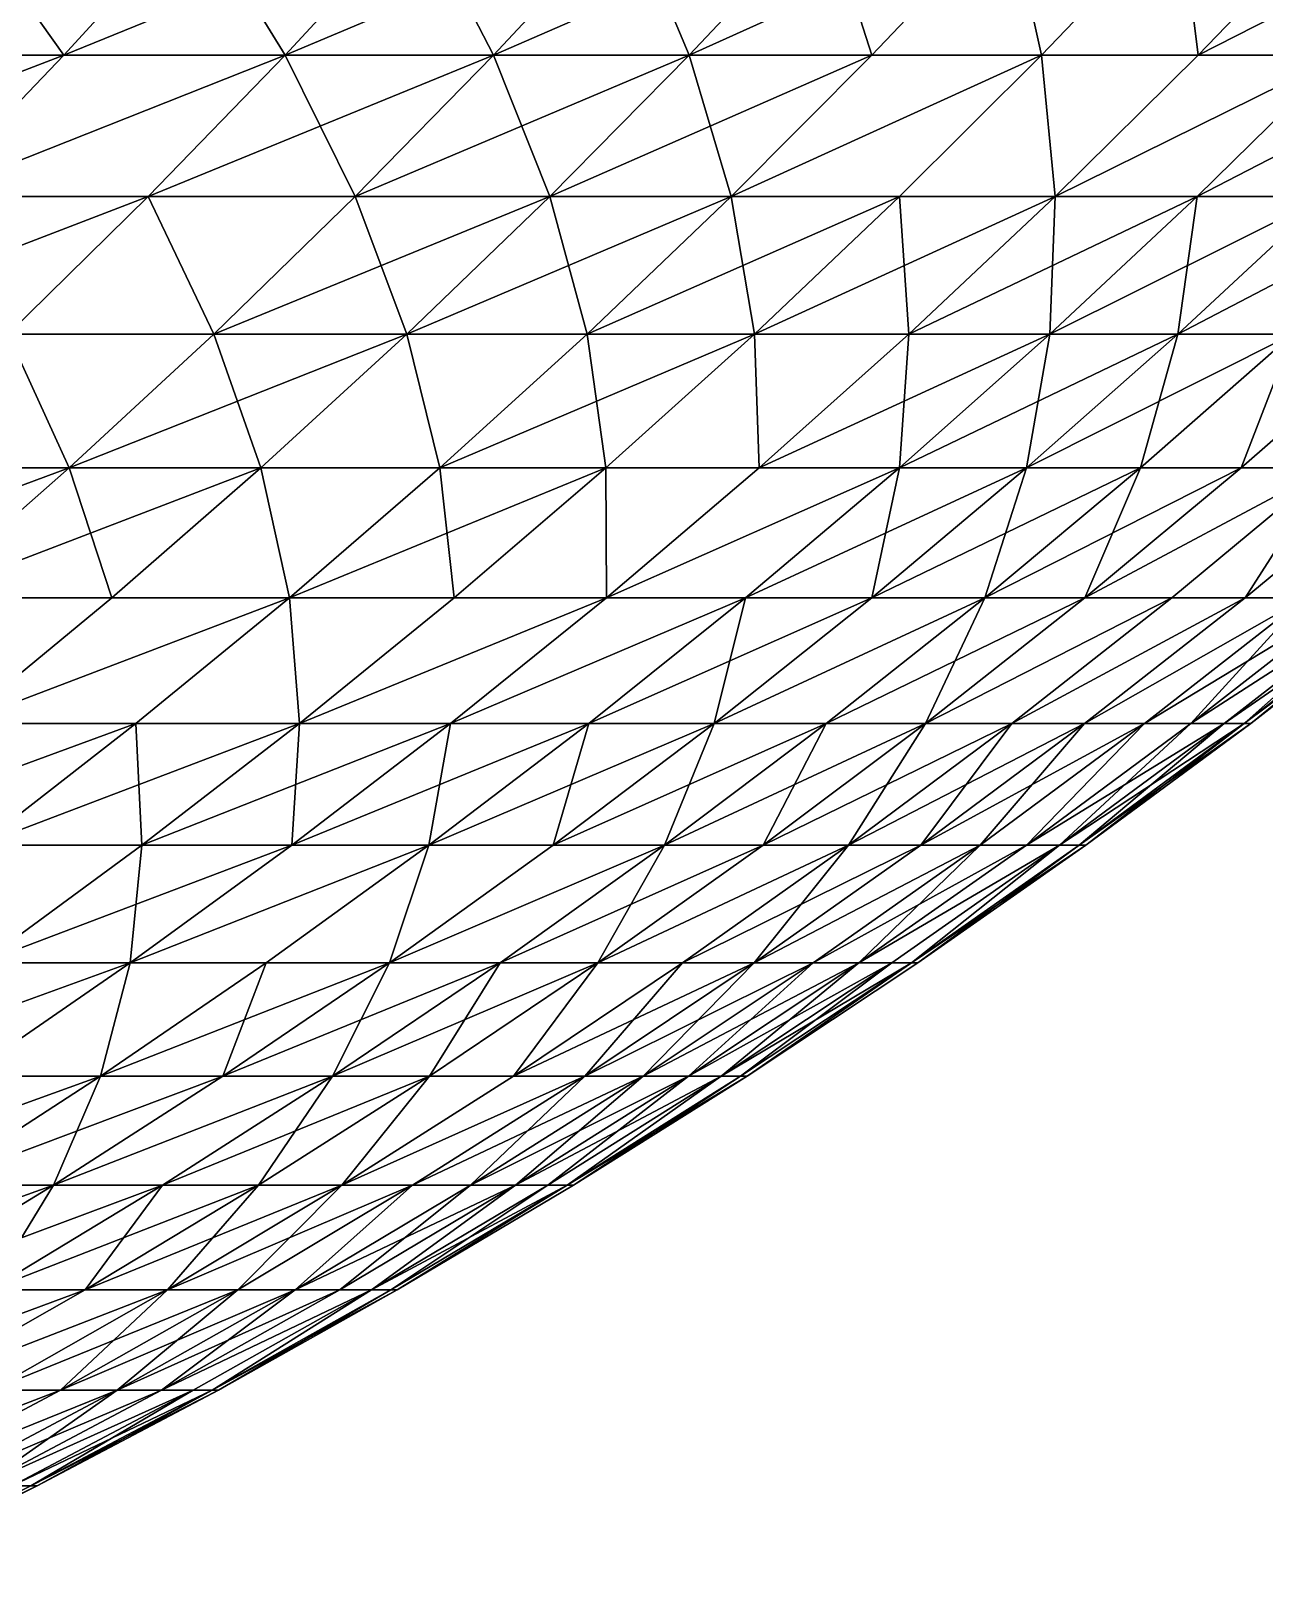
# Model space of a CAD drawing. Header units: millimetres. Extents: x -3250 to 6200, y -3250 to 3250.
# Drawn here: x 5764.4 to 5884.3, y -720.8 to -570.3 of the extents above; entities that cross this region are included whole.
import ezdxf

# ---------------------------------------------------------------- set-up
doc = ezdxf.new("R2010")
doc.units = ezdxf.units.MM
doc.header["$MEASUREMENT"] = 0
doc.layers.add('MESH_3D', color=2, linetype='CONTINUOUS')

msp = doc.modelspace()

# ---------------------------------------------------------------- linework, layer by layer
at = {"layer": 'MESH_3D'}
for points in [[(5757.53, -558.59, 1857.3), (5767.57, -572.69, 1912.2), (5744.82, -572.69, 1863.42)], [(5780.42, -558.59, 24793.6), (5757.53, -558.59, 24842.7), (5744.82, -572.69, 24836.58)], [(5780.42, -558.59, 24793.6), (5744.82, -572.69, 24836.58), (5767.57, -572.69, 24787.8)], [(5757.53, -558.59, 1857.3), (5780.42, -558.59, 1906.4), (5767.57, -572.69, 1912.2)], [(5780.42, -558.59, 1906.4), (5789.09, -572.69, 1961.53), (5767.57, -572.69, 1912.2)], [(5802.09, -558.59, 24743.95), (5780.42, -558.59, 24793.6), (5767.57, -572.69, 24787.8)], [(5802.09, -558.59, 24743.95), (5767.57, -572.69, 24787.8), (5789.09, -572.69, 24738.47)], [(5780.42, -558.59, 1906.4), (5802.09, -558.59, 1956.05), (5789.09, -572.69, 1961.53)], [(5802.09, -558.59, 1956.05), (5809.37, -572.69, 2011.38), (5789.09, -572.69, 1961.53)], [(5822.5, -558.59, 24693.77), (5802.09, -558.59, 24743.95), (5789.09, -572.69, 24738.47)], [(5822.5, -558.59, 24693.77), (5789.09, -572.69, 24738.47), (5809.37, -572.69, 24688.62)], [(5802.09, -558.59, 1956.05), (5822.5, -558.59, 2006.23), (5809.37, -572.69, 2011.38)], [(5822.5, -558.59, 2006.23), (5828.41, -572.69, 2061.72), (5809.37, -572.69, 2011.38)], [(5841.66, -558.59, 24643.1), (5822.5, -558.59, 24693.77), (5809.37, -572.69, 24688.62)], [(5841.66, -558.59, 24643.1), (5809.37, -572.69, 24688.62), (5828.41, -572.69, 24638.28)], [(5822.5, -558.59, 2006.23), (5841.66, -558.59, 2056.9), (5828.41, -572.69, 2061.72)], [(5841.66, -558.59, 2056.9), (5846.19, -572.69, 2112.52), (5828.41, -572.69, 2061.72)], [(5859.56, -558.59, 24591.97), (5841.66, -558.59, 24643.1), (5828.41, -572.69, 24638.28)], [(5859.56, -558.59, 24591.97), (5828.41, -572.69, 24638.28), (5846.19, -572.69, 24587.48)], [(5841.66, -558.59, 2056.9), (5859.56, -558.59, 2108.03), (5846.19, -572.69, 2112.52)], [(5859.56, -558.59, 2108.03), (5862.69, -572.69, 2163.74), (5846.19, -572.69, 2112.52)], [(5862.69, -572.69, 24536.26), (5859.56, -558.59, 24591.97), (5846.19, -572.69, 24587.48)], [(5859.56, -558.59, 2108.03), (5876.17, -558.59, 2159.59), (5862.69, -572.69, 2163.74)], [(5876.17, -558.59, 24540.41), (5859.56, -558.59, 24591.97), (5862.69, -572.69, 24536.26)], [(5876.17, -558.59, 2159.59), (5877.91, -572.69, 2215.37), (5862.69, -572.69, 2163.74)], [(5877.91, -572.69, 24484.63), (5876.17, -558.59, 24540.41), (5862.69, -572.69, 24536.26)], [(5876.17, -558.59, 2159.59), (5891.49, -558.59, 2211.55), (5877.91, -572.69, 2215.37)], [(5891.49, -558.59, 24488.45), (5876.17, -558.59, 24540.41), (5877.91, -572.69, 24484.63)], [(5891.49, -558.59, 2211.55), (5891.84, -572.69, 2267.35), (5877.91, -572.69, 2215.37)], [(5905.51, -558.59, 24436.13), (5891.49, -558.59, 24488.45), (5877.91, -572.69, 24484.63)], [(5905.51, -558.59, 24436.13), (5877.91, -572.69, 24484.63), (5891.84, -572.69, 24432.65)], [(5767.57, -572.69, 24787.8), (5744.82, -572.69, 24836.58), (5731.8, -586.44, 24830.31)], [(5767.57, -572.69, 24787.8), (5731.8, -586.44, 24830.31), (5754.39, -586.44, 24781.86)], [(5744.82, -572.69, 1863.42), (5767.57, -572.69, 1912.2), (5754.39, -586.44, 1918.14)], [(5754.39, -586.44, 1918.14), (5789.09, -572.69, 1961.53), (5775.77, -586.44, 1967.14)], [(5767.57, -572.69, 1912.2), (5789.09, -572.69, 1961.53), (5754.39, -586.44, 1918.14)], [(5789.09, -572.69, 24738.47), (5754.39, -586.44, 24781.86), (5775.77, -586.44, 24732.86)], [(5789.09, -572.69, 24738.47), (5767.57, -572.69, 24787.8), (5754.39, -586.44, 24781.86)], [(5775.77, -586.44, 1967.14), (5809.37, -572.69, 2011.38), (5795.92, -586.44, 2016.66)], [(5789.09, -572.69, 1961.53), (5809.37, -572.69, 2011.38), (5775.77, -586.44, 1967.14)], [(5795.92, -586.44, 24683.34), (5789.09, -572.69, 24738.47), (5775.77, -586.44, 24732.86)], [(5809.37, -572.69, 24688.62), (5789.09, -572.69, 24738.47), (5795.92, -586.44, 24683.34)], [(5809.37, -572.69, 2011.38), (5814.83, -586.44, 2066.66), (5795.92, -586.44, 2016.66)], [(5828.41, -572.69, 24638.28), (5809.37, -572.69, 24688.62), (5795.92, -586.44, 24683.34)], [(5828.41, -572.69, 24638.28), (5795.92, -586.44, 24683.34), (5814.83, -586.44, 24633.34)], [(5809.37, -572.69, 2011.38), (5828.41, -572.69, 2061.72), (5814.83, -586.44, 2066.66)], [(5828.41, -572.69, 2061.72), (5832.49, -586.44, 2117.12), (5814.83, -586.44, 2066.66)], [(5846.19, -572.69, 24587.48), (5828.41, -572.69, 24638.28), (5814.83, -586.44, 24633.34)], [(5846.19, -572.69, 24587.48), (5814.83, -586.44, 24633.34), (5832.49, -586.44, 24582.88)], [(5828.41, -572.69, 2061.72), (5846.19, -572.69, 2112.52), (5832.49, -586.44, 2117.12)], [(5832.49, -586.44, 2117.12), (5862.69, -572.69, 2163.74), (5848.88, -586.44, 2168)], [(5846.19, -572.69, 2112.52), (5862.69, -572.69, 2163.74), (5832.49, -586.44, 2117.12)], [(5862.69, -572.69, 24536.26), (5846.19, -572.69, 24587.48), (5832.49, -586.44, 24582.88)], [(5862.69, -572.69, 24536.26), (5832.49, -586.44, 24582.88), (5848.88, -586.44, 24532)], [(5862.69, -572.69, 2163.74), (5864, -586.44, 2219.28), (5848.88, -586.44, 2168)], [(5864, -586.44, 24480.72), (5862.69, -572.69, 24536.26), (5848.88, -586.44, 24532)], [(5862.69, -572.69, 2163.74), (5877.91, -572.69, 2215.37), (5864, -586.44, 2219.28)], [(5877.91, -572.69, 24484.63), (5862.69, -572.69, 24536.26), (5864, -586.44, 24480.72)], [(5864, -586.44, 2219.28), (5891.84, -572.69, 2267.35), (5877.84, -586.44, 2270.92)], [(5877.91, -572.69, 2215.37), (5891.84, -572.69, 2267.35), (5864, -586.44, 2219.28)], [(5891.84, -572.69, 24432.65), (5877.91, -572.69, 24484.63), (5864, -586.44, 24480.72)], [(5891.84, -572.69, 24432.65), (5864, -586.44, 24480.72), (5877.84, -586.44, 24429.08)], [(5891.84, -572.69, 2267.35), (5890.38, -586.44, 2322.88), (5877.84, -586.44, 2270.92)], [(5904.47, -572.69, 24380.33), (5877.84, -586.44, 24429.08), (5890.38, -586.44, 24377.12)], [(5904.47, -572.69, 24380.33), (5891.84, -572.69, 24432.65), (5877.84, -586.44, 24429.08)], [(5775.77, -586.44, 24732.86), (5754.39, -586.44, 24781.86), (5740.91, -599.82, 24775.77)], [(5775.77, -586.44, 24732.86), (5740.91, -599.82, 24775.77), (5762.14, -599.82, 24727.11)], [(5754.39, -586.44, 1918.14), (5775.77, -586.44, 1967.14), (5762.14, -599.82, 1972.89)], [(5775.77, -586.44, 1967.14), (5782.15, -599.82, 2022.06), (5762.14, -599.82, 1972.89)], [(5782.15, -599.82, 24677.94), (5775.77, -586.44, 24732.86), (5762.14, -599.82, 24727.11)], [(5775.77, -586.44, 1967.14), (5795.92, -586.44, 2016.66), (5782.15, -599.82, 2022.06)], [(5795.92, -586.44, 24683.34), (5775.77, -586.44, 24732.86), (5782.15, -599.82, 24677.94)], [(5795.92, -586.44, 2016.66), (5800.93, -599.82, 2071.72), (5782.15, -599.82, 2022.06)], [(5814.83, -586.44, 24633.34), (5795.92, -586.44, 24683.34), (5782.15, -599.82, 24677.94)], [(5814.83, -586.44, 24633.34), (5782.15, -599.82, 24677.94), (5800.93, -599.82, 24628.28)], [(5795.92, -586.44, 2016.66), (5814.83, -586.44, 2066.66), (5800.93, -599.82, 2071.72)], [(5814.83, -586.44, 2066.66), (5818.47, -599.82, 2121.83), (5800.93, -599.82, 2071.72)], [(5832.49, -586.44, 24582.88), (5814.83, -586.44, 24633.34), (5800.93, -599.82, 24628.28)], [(5832.49, -586.44, 24582.88), (5800.93, -599.82, 24628.28), (5818.47, -599.82, 24578.17)], [(5814.83, -586.44, 2066.66), (5832.49, -586.44, 2117.12), (5818.47, -599.82, 2121.83)], [(5832.49, -586.44, 2117.12), (5834.75, -599.82, 2172.36), (5818.47, -599.82, 2121.83)], [(5848.88, -586.44, 24532), (5832.49, -586.44, 24582.88), (5818.47, -599.82, 24578.17)], [(5848.88, -586.44, 24532), (5818.47, -599.82, 24578.17), (5834.75, -599.82, 24527.64)], [(5832.49, -586.44, 2117.12), (5848.88, -586.44, 2168), (5834.75, -599.82, 2172.36)], [(5848.88, -586.44, 2168), (5849.76, -599.82, 2223.29), (5834.75, -599.82, 2172.36)], [(5864, -586.44, 24480.72), (5834.75, -599.82, 24527.64), (5849.76, -599.82, 24476.71)], [(5864, -586.44, 24480.72), (5848.88, -586.44, 24532), (5834.75, -599.82, 24527.64)], [(5848.88, -586.44, 2168), (5864, -586.44, 2219.28), (5849.76, -599.82, 2223.29)], [(5864, -586.44, 2219.28), (5863.5, -599.82, 2274.57), (5849.76, -599.82, 2223.29)], [(5877.84, -586.44, 24429.08), (5849.76, -599.82, 24476.71), (5863.5, -599.82, 24425.43)], [(5877.84, -586.44, 24429.08), (5864, -586.44, 24480.72), (5849.76, -599.82, 24476.71)], [(5877.84, -586.44, 2270.92), (5875.96, -599.82, 2326.18), (5863.5, -599.82, 2274.57)], [(5864, -586.44, 2219.28), (5877.84, -586.44, 2270.92), (5863.5, -599.82, 2274.57)], [(5890.38, -586.44, 24377.12), (5877.84, -586.44, 24429.08), (5863.5, -599.82, 24425.43)], [(5890.38, -586.44, 24377.12), (5863.5, -599.82, 24425.43), (5875.96, -599.82, 24373.82)], [(5890.38, -586.44, 2322.88), (5887.13, -599.82, 2378.08), (5875.96, -599.82, 2326.18)], [(5877.84, -586.44, 2270.92), (5890.38, -586.44, 2322.88), (5875.96, -599.82, 2326.18)], [(5901.63, -586.44, 24324.85), (5890.38, -586.44, 24377.12), (5875.96, -599.82, 24373.82)], [(5901.63, -586.44, 24324.85), (5875.96, -599.82, 24373.82), (5887.13, -599.82, 24321.92)], [(5762.14, -599.82, 1972.89), (5768.08, -612.84, 2027.59), (5748.21, -612.84, 1978.76)], [(5768.08, -612.84, 24672.41), (5762.14, -599.82, 24727.11), (5748.21, -612.84, 24721.24)], [(5762.14, -599.82, 1972.89), (5782.15, -599.82, 2022.06), (5768.08, -612.84, 2027.59)], [(5782.15, -599.82, 24677.94), (5762.14, -599.82, 24727.11), (5768.08, -612.84, 24672.41)], [(5782.15, -599.82, 2022.06), (5786.73, -612.84, 2076.89), (5768.08, -612.84, 2027.59)], [(5800.93, -599.82, 24628.28), (5768.08, -612.84, 24672.41), (5786.73, -612.84, 24623.11)], [(5800.93, -599.82, 24628.28), (5782.15, -599.82, 24677.94), (5768.08, -612.84, 24672.41)], [(5782.15, -599.82, 2022.06), (5800.93, -599.82, 2071.72), (5786.73, -612.84, 2076.89)], [(5800.93, -599.82, 2071.72), (5804.14, -612.84, 2126.65), (5786.73, -612.84, 2076.89)], [(5804.14, -612.84, 24573.35), (5800.93, -599.82, 24628.28), (5786.73, -612.84, 24623.11)], [(5800.93, -599.82, 2071.72), (5818.47, -599.82, 2121.83), (5804.14, -612.84, 2126.65)], [(5818.47, -599.82, 24578.17), (5800.93, -599.82, 24628.28), (5804.14, -612.84, 24573.35)], [(5818.47, -599.82, 2121.83), (5820.3, -612.84, 2176.82), (5804.14, -612.84, 2126.65)], [(5834.75, -599.82, 24527.64), (5804.14, -612.84, 24573.35), (5820.3, -612.84, 24523.18)], [(5834.75, -599.82, 24527.64), (5818.47, -599.82, 24578.17), (5804.14, -612.84, 24573.35)], [(5818.47, -599.82, 2121.83), (5834.75, -599.82, 2172.36), (5820.3, -612.84, 2176.82)], [(5834.75, -599.82, 2172.36), (5835.21, -612.84, 2227.38), (5820.3, -612.84, 2176.82)], [(5835.21, -612.84, 24472.62), (5834.75, -599.82, 24527.64), (5820.3, -612.84, 24523.18)], [(5834.75, -599.82, 2172.36), (5849.76, -599.82, 2223.29), (5835.21, -612.84, 2227.38)], [(5849.76, -599.82, 24476.71), (5834.75, -599.82, 24527.64), (5835.21, -612.84, 24472.62)], [(5849.76, -599.82, 2223.29), (5848.85, -612.84, 2278.3), (5835.21, -612.84, 2227.38)], [(5863.5, -599.82, 24425.43), (5835.21, -612.84, 24472.62), (5848.85, -612.84, 24421.7)], [(5863.5, -599.82, 24425.43), (5849.76, -599.82, 24476.71), (5835.21, -612.84, 24472.62)], [(5863.5, -599.82, 2274.57), (5861.22, -612.84, 2329.54), (5848.85, -612.84, 2278.3)], [(5849.76, -599.82, 2223.29), (5863.5, -599.82, 2274.57), (5848.85, -612.84, 2278.3)], [(5875.96, -599.82, 24373.82), (5863.5, -599.82, 24425.43), (5848.85, -612.84, 24421.7)], [(5875.96, -599.82, 24373.82), (5848.85, -612.84, 24421.7), (5861.22, -612.84, 24370.46)], [(5875.96, -599.82, 2326.18), (5872.31, -612.84, 2381.07), (5861.22, -612.84, 2329.54)], [(5863.5, -599.82, 2274.57), (5875.96, -599.82, 2326.18), (5861.22, -612.84, 2329.54)], [(5887.13, -599.82, 24321.92), (5875.96, -599.82, 24373.82), (5861.22, -612.84, 24370.46)], [(5887.13, -599.82, 24321.92), (5861.22, -612.84, 24370.46), (5872.31, -612.84, 24318.93)], [(5887.13, -599.82, 2378.08), (5882.11, -612.84, 2432.87), (5872.31, -612.84, 2381.07)], [(5875.96, -599.82, 2326.18), (5887.13, -599.82, 2378.08), (5872.31, -612.84, 2381.07)], [(5882.11, -612.84, 24267.13), (5887.13, -599.82, 24321.92), (5872.31, -612.84, 24318.93)], [(5897, -599.82, 2430.24), (5890.62, -612.84, 2484.89), (5882.11, -612.84, 2432.87)], [(5887.13, -599.82, 2378.08), (5897, -599.82, 2430.24), (5882.11, -612.84, 2432.87)], [(5897, -599.82, 24269.76), (5887.13, -599.82, 24321.92), (5882.11, -612.84, 24267.13)], [(5890.62, -612.84, 24215.11), (5897, -599.82, 24269.76), (5882.11, -612.84, 24267.13)], [(5768.08, -612.84, 24672.41), (5748.21, -612.84, 24721.24), (5733.99, -625.47, 24715.24)], [(5768.08, -612.84, 24672.41), (5733.99, -625.47, 24715.24), (5753.71, -625.47, 24666.77)], [(5748.21, -612.84, 1978.76), (5768.08, -612.84, 2027.59), (5753.71, -625.47, 2033.23)], [(5768.08, -612.84, 2027.59), (5772.22, -625.47, 2082.17), (5753.71, -625.47, 2033.23)], [(5786.73, -612.84, 24623.11), (5753.71, -625.47, 24666.77), (5772.22, -625.47, 24617.83)], [(5786.73, -612.84, 24623.11), (5768.08, -612.84, 24672.41), (5753.71, -625.47, 24666.77)], [(5768.08, -612.84, 2027.59), (5786.73, -612.84, 2076.89), (5772.22, -625.47, 2082.17)], [(5786.73, -612.84, 2076.89), (5789.5, -625.47, 2131.56), (5772.22, -625.47, 2082.17)], [(5789.5, -625.47, 24568.44), (5786.73, -612.84, 24623.11), (5772.22, -625.47, 24617.83)], [(5786.73, -612.84, 2076.89), (5804.14, -612.84, 2126.65), (5789.5, -625.47, 2131.56)], [(5804.14, -612.84, 24573.35), (5786.73, -612.84, 24623.11), (5789.5, -625.47, 24568.44)], [(5804.14, -612.84, 2126.65), (5805.55, -625.47, 2181.37), (5789.5, -625.47, 2131.56)], [(5820.3, -612.84, 24523.18), (5789.5, -625.47, 24568.44), (5805.55, -625.47, 24518.63)], [(5820.3, -612.84, 24523.18), (5804.14, -612.84, 24573.35), (5789.5, -625.47, 24568.44)], [(5804.14, -612.84, 2126.65), (5820.3, -612.84, 2176.82), (5805.55, -625.47, 2181.37)], [(5820.3, -612.84, 2176.82), (5820.35, -625.47, 2231.56), (5805.55, -625.47, 2181.37)], [(5820.35, -625.47, 24468.44), (5820.3, -612.84, 24523.18), (5805.55, -625.47, 24518.63)], [(5820.3, -612.84, 2176.82), (5835.21, -612.84, 2227.38), (5820.35, -625.47, 2231.56)], [(5835.21, -612.84, 24472.62), (5820.3, -612.84, 24523.18), (5820.35, -625.47, 24468.44)], [(5820.35, -625.47, 2231.56), (5848.85, -612.84, 2278.3), (5833.89, -625.47, 2282.11)], [(5835.21, -612.84, 2227.38), (5848.85, -612.84, 2278.3), (5820.35, -625.47, 2231.56)], [(5848.85, -612.84, 24421.7), (5835.21, -612.84, 24472.62), (5820.35, -625.47, 24468.44)], [(5848.85, -612.84, 24421.7), (5820.35, -625.47, 24468.44), (5833.89, -625.47, 24417.89)], [(5848.85, -612.84, 2278.3), (5846.17, -625.47, 2332.97), (5833.89, -625.47, 2282.11)], [(5861.22, -612.84, 24370.46), (5833.89, -625.47, 24417.89), (5846.17, -625.47, 24367.03)], [(5861.22, -612.84, 24370.46), (5848.85, -612.84, 24421.7), (5833.89, -625.47, 24417.89)], [(5861.22, -612.84, 2329.54), (5857.18, -625.47, 2384.13), (5846.17, -625.47, 2332.97)], [(5848.85, -612.84, 2278.3), (5861.22, -612.84, 2329.54), (5846.17, -625.47, 2332.97)], [(5872.31, -612.84, 24318.93), (5861.22, -612.84, 24370.46), (5846.17, -625.47, 24367.03)], [(5872.31, -612.84, 24318.93), (5846.17, -625.47, 24367.03), (5857.18, -625.47, 24315.87)], [(5872.31, -612.84, 2381.07), (5866.91, -625.47, 2435.55), (5857.18, -625.47, 2384.13)], [(5861.22, -612.84, 2329.54), (5872.31, -612.84, 2381.07), (5857.18, -625.47, 2384.13)], [(5882.11, -612.84, 24267.13), (5872.31, -612.84, 24318.93), (5857.18, -625.47, 24315.87)], [(5882.11, -612.84, 24267.13), (5857.18, -625.47, 24315.87), (5866.91, -625.47, 24264.45)], [(5866.91, -625.47, 2435.55), (5890.62, -612.84, 2484.89), (5875.35, -625.47, 2487.19)], [(5882.11, -612.84, 2432.87), (5890.62, -612.84, 2484.89), (5866.91, -625.47, 2435.55)], [(5872.31, -612.84, 2381.07), (5882.11, -612.84, 2432.87), (5866.91, -625.47, 2435.55)], [(5890.62, -612.84, 24215.11), (5866.91, -625.47, 24264.45), (5875.35, -625.47, 24212.81)], [(5890.62, -612.84, 24215.11), (5882.11, -612.84, 24267.13), (5866.91, -625.47, 24264.45)], [(5890.62, -612.84, 2484.89), (5882.5, -625.47, 2539.03), (5875.35, -625.47, 2487.19)], [(5882.5, -625.47, 24160.97), (5890.62, -612.84, 24215.11), (5875.35, -625.47, 24212.81)], [(5897.82, -612.84, 2537.11), (5888.36, -625.47, 2591.03), (5882.5, -625.47, 2539.03)], [(5890.62, -612.84, 2484.89), (5897.82, -612.84, 2537.11), (5882.5, -625.47, 2539.03)], [(5897.82, -612.84, 24162.89), (5890.62, -612.84, 24215.11), (5882.5, -625.47, 24160.97)], [(5888.36, -625.47, 24108.97), (5897.82, -612.84, 24162.89), (5882.5, -625.47, 24160.97)], [(5753.71, -625.47, 2033.23), (5772.22, -625.47, 2082.17), (5757.42, -637.71, 2087.56)], [(5772.22, -625.47, 24617.83), (5753.71, -625.47, 24666.77), (5757.42, -637.71, 24612.44)], [(5757.42, -637.71, 2087.56), (5789.5, -625.47, 2131.56), (5774.57, -637.71, 2136.58)], [(5772.22, -625.47, 2082.17), (5789.5, -625.47, 2131.56), (5757.42, -637.71, 2087.56)], [(5789.5, -625.47, 24568.44), (5772.22, -625.47, 24617.83), (5757.42, -637.71, 24612.44)], [(5789.5, -625.47, 24568.44), (5757.42, -637.71, 24612.44), (5774.57, -637.71, 24563.42)], [(5789.5, -625.47, 2131.56), (5790.5, -637.71, 2186.01), (5774.57, -637.71, 2136.58)], [(5790.5, -637.71, 24513.99), (5789.5, -625.47, 24568.44), (5774.57, -637.71, 24563.42)], [(5789.5, -625.47, 2131.56), (5805.55, -625.47, 2181.37), (5790.5, -637.71, 2186.01)], [(5805.55, -625.47, 24518.63), (5789.5, -625.47, 24568.44), (5790.5, -637.71, 24513.99)], [(5790.5, -637.71, 2186.01), (5820.35, -625.47, 2231.56), (5805.19, -637.71, 2235.83)], [(5805.55, -625.47, 2181.37), (5820.35, -625.47, 2231.56), (5790.5, -637.71, 2186.01)], [(5820.35, -625.47, 24468.44), (5805.55, -625.47, 24518.63), (5790.5, -637.71, 24513.99)], [(5820.35, -625.47, 24468.44), (5790.5, -637.71, 24513.99), (5805.19, -637.71, 24464.17)], [(5805.19, -637.71, 2235.83), (5833.89, -625.47, 2282.11), (5818.63, -637.71, 2285.99)], [(5820.35, -625.47, 2231.56), (5833.89, -625.47, 2282.11), (5805.19, -637.71, 2235.83)], [(5833.89, -625.47, 24417.89), (5820.35, -625.47, 24468.44), (5805.19, -637.71, 24464.17)], [(5833.89, -625.47, 24417.89), (5805.19, -637.71, 24464.17), (5818.63, -637.71, 24414.01)], [(5833.89, -625.47, 2282.11), (5830.82, -637.71, 2336.48), (5818.63, -637.71, 2285.99)], [(5846.17, -625.47, 24367.03), (5833.89, -625.47, 24417.89), (5818.63, -637.71, 24414.01)], [(5846.17, -625.47, 24367.03), (5818.63, -637.71, 24414.01), (5830.82, -637.71, 24363.52)], [(5830.82, -637.71, 2336.48), (5857.18, -625.47, 2384.13), (5841.74, -637.71, 2387.25)], [(5846.17, -625.47, 2332.97), (5857.18, -625.47, 2384.13), (5830.82, -637.71, 2336.48)], [(5833.89, -625.47, 2282.11), (5846.17, -625.47, 2332.97), (5830.82, -637.71, 2336.48)], [(5857.18, -625.47, 24315.87), (5846.17, -625.47, 24367.03), (5830.82, -637.71, 24363.52)], [(5857.18, -625.47, 24315.87), (5830.82, -637.71, 24363.52), (5841.74, -637.71, 24312.75)], [(5857.18, -625.47, 2384.13), (5851.4, -637.71, 2438.28), (5841.74, -637.71, 2387.25)], [(5866.91, -625.47, 24264.45), (5841.74, -637.71, 24312.75), (5851.4, -637.71, 24261.72)], [(5866.91, -625.47, 24264.45), (5857.18, -625.47, 24315.87), (5841.74, -637.71, 24312.75)], [(5851.4, -637.71, 2438.28), (5875.35, -625.47, 2487.19), (5859.78, -637.71, 2489.54)], [(5866.91, -625.47, 2435.55), (5875.35, -625.47, 2487.19), (5851.4, -637.71, 2438.28)], [(5857.18, -625.47, 2384.13), (5866.91, -625.47, 2435.55), (5851.4, -637.71, 2438.28)], [(5875.35, -625.47, 24212.81), (5866.91, -625.47, 24264.45), (5851.4, -637.71, 24261.72)], [(5875.35, -625.47, 24212.81), (5851.4, -637.71, 24261.72), (5859.78, -637.71, 24210.46)], [(5859.78, -637.71, 2489.54), (5882.5, -625.47, 2539.03), (5866.88, -637.71, 2540.99)], [(5875.35, -625.47, 2487.19), (5882.5, -625.47, 2539.03), (5859.78, -637.71, 2489.54)], [(5882.5, -625.47, 24160.97), (5859.78, -637.71, 24210.46), (5866.88, -637.71, 24159.01)], [(5882.5, -625.47, 24160.97), (5875.35, -625.47, 24212.81), (5859.78, -637.71, 24210.46)], [(5866.88, -637.71, 2540.99), (5888.36, -625.47, 2591.03), (5872.69, -637.71, 2592.6)], [(5882.5, -625.47, 2539.03), (5888.36, -625.47, 2591.03), (5866.88, -637.71, 2540.99)], [(5888.36, -625.47, 24108.97), (5882.5, -625.47, 24160.97), (5866.88, -637.71, 24159.01)], [(5888.36, -625.47, 24108.97), (5866.88, -637.71, 24159.01), (5872.69, -637.71, 24107.4)], [(5888.36, -625.47, 2591.03), (5877.22, -637.71, 2644.33), (5872.69, -637.71, 2592.6)], [(5892.92, -625.47, 24056.84), (5888.36, -625.47, 24108.97), (5872.69, -637.71, 24107.4)], [(5892.92, -625.47, 24056.84), (5872.69, -637.71, 24107.4), (5877.22, -637.71, 24055.67)], [(5877.22, -637.71, 2644.33), (5896.18, -625.47, 2695.38), (5880.45, -637.71, 2696.17)], [(5892.92, -625.47, 2643.16), (5896.18, -625.47, 2695.38), (5877.22, -637.71, 2644.33)], [(5888.36, -625.47, 2591.03), (5892.92, -625.47, 2643.16), (5877.22, -637.71, 2644.33)], [(5896.18, -625.47, 24004.62), (5892.92, -625.47, 24056.84), (5877.22, -637.71, 24055.67)], [(5896.18, -625.47, 24004.62), (5877.22, -637.71, 24055.67), (5880.45, -637.71, 24003.83)], [(5896.18, -625.47, 2695.38), (5882.4, -637.71, 2748.07), (5880.45, -637.71, 2696.17)], [(5898.14, -625.47, 23952.32), (5896.18, -625.47, 24004.62), (5880.45, -637.71, 24003.83)], [(5898.14, -625.47, 23952.32), (5880.45, -637.71, 24003.83), (5882.4, -637.71, 23951.93)], [(5882.4, -637.71, 2748.07), (5898.79, -625.47, 2800), (5883.04, -637.71, 2800)], [(5898.14, -625.47, 2747.68), (5898.79, -625.47, 2800), (5882.4, -637.71, 2748.07)], [(5896.18, -625.47, 2695.38), (5898.14, -625.47, 2747.68), (5882.4, -637.71, 2748.07)], [(5898.14, -625.47, 23952.32), (5882.4, -637.71, 23951.93), (5883.04, -637.71, 23900)], [(5898.79, -625.47, 23900), (5883.04, -637.71, 2800), (5898.79, -625.47, 2800)], [(5898.79, -625.47, 23900), (5883.04, -637.71, 23900), (5883.04, -637.71, 2800)], [(5898.14, -625.47, 23952.32), (5883.04, -637.71, 23900), (5898.79, -625.47, 23900)], [(5774.57, -637.71, 24563.42), (5757.42, -637.71, 24612.44), (5742.34, -649.55, 24606.95)], [(5774.57, -637.71, 24563.42), (5742.34, -649.55, 24606.95), (5759.36, -649.55, 24558.31)], [(5757.42, -637.71, 2087.56), (5774.57, -637.71, 2136.58), (5759.36, -649.55, 2141.69)], [(5774.57, -637.71, 2136.58), (5775.16, -649.55, 2190.74), (5759.36, -649.55, 2141.69)], [(5790.5, -637.71, 24513.99), (5759.36, -649.55, 24558.31), (5775.16, -649.55, 24509.26)], [(5790.5, -637.71, 24513.99), (5774.57, -637.71, 24563.42), (5759.36, -649.55, 24558.31)], [(5774.57, -637.71, 2136.58), (5790.5, -637.71, 2186.01), (5775.16, -649.55, 2190.74)], [(5790.5, -637.71, 2186.01), (5789.74, -649.55, 2240.17), (5775.16, -649.55, 2190.74)], [(5805.19, -637.71, 24464.17), (5790.5, -637.71, 24513.99), (5775.16, -649.55, 24509.26)], [(5805.19, -637.71, 24464.17), (5775.16, -649.55, 24509.26), (5789.74, -649.55, 24459.83)], [(5805.19, -637.71, 2235.83), (5803.08, -649.55, 2289.95), (5789.74, -649.55, 2240.17)], [(5790.5, -637.71, 2186.01), (5805.19, -637.71, 2235.83), (5789.74, -649.55, 2240.17)], [(5818.63, -637.71, 24414.01), (5805.19, -637.71, 24464.17), (5789.74, -649.55, 24459.83)], [(5818.63, -637.71, 24414.01), (5789.74, -649.55, 24459.83), (5803.08, -649.55, 24410.05)], [(5818.63, -637.71, 2285.99), (5815.17, -649.55, 2340.05), (5803.08, -649.55, 2289.95)], [(5805.19, -637.71, 2235.83), (5818.63, -637.71, 2285.99), (5803.08, -649.55, 2289.95)], [(5830.82, -637.71, 24363.52), (5803.08, -649.55, 24410.05), (5815.17, -649.55, 24359.95)], [(5830.82, -637.71, 24363.52), (5818.63, -637.71, 24414.01), (5803.08, -649.55, 24410.05)], [(5830.82, -637.71, 2336.48), (5826.01, -649.55, 2390.43), (5815.17, -649.55, 2340.05)], [(5818.63, -637.71, 2285.99), (5830.82, -637.71, 2336.48), (5815.17, -649.55, 2340.05)], [(5841.74, -637.71, 24312.75), (5815.17, -649.55, 24359.95), (5826.01, -649.55, 24309.57)], [(5841.74, -637.71, 24312.75), (5830.82, -637.71, 24363.52), (5815.17, -649.55, 24359.95)], [(5841.74, -637.71, 2387.25), (5835.59, -649.55, 2441.07), (5826.01, -649.55, 2390.43)], [(5830.82, -637.71, 2336.48), (5841.74, -637.71, 2387.25), (5826.01, -649.55, 2390.43)], [(5851.4, -637.71, 24261.72), (5826.01, -649.55, 24309.57), (5835.59, -649.55, 24258.93)], [(5851.4, -637.71, 24261.72), (5841.74, -637.71, 24312.75), (5826.01, -649.55, 24309.57)], [(5851.4, -637.71, 2438.28), (5843.91, -649.55, 2491.93), (5835.59, -649.55, 2441.07)], [(5841.74, -637.71, 2387.25), (5851.4, -637.71, 2438.28), (5835.59, -649.55, 2441.07)], [(5859.78, -637.71, 24210.46), (5851.4, -637.71, 24261.72), (5835.59, -649.55, 24258.93)], [(5859.78, -637.71, 24210.46), (5835.59, -649.55, 24258.93), (5843.91, -649.55, 24208.07)], [(5859.78, -637.71, 2489.54), (5850.95, -649.55, 2542.98), (5843.91, -649.55, 2491.93)], [(5851.4, -637.71, 2438.28), (5859.78, -637.71, 2489.54), (5843.91, -649.55, 2491.93)], [(5866.88, -637.71, 24159.01), (5859.78, -637.71, 24210.46), (5843.91, -649.55, 24208.07)], [(5866.88, -637.71, 24159.01), (5843.91, -649.55, 24208.07), (5850.95, -649.55, 24157.02)], [(5866.88, -637.71, 2540.99), (5856.72, -649.55, 2594.19), (5850.95, -649.55, 2542.98)], [(5859.78, -637.71, 2489.54), (5866.88, -637.71, 2540.99), (5850.95, -649.55, 2542.98)], [(5872.69, -637.71, 24107.4), (5866.88, -637.71, 24159.01), (5850.95, -649.55, 24157.02)], [(5872.69, -637.71, 24107.4), (5850.95, -649.55, 24157.02), (5856.72, -649.55, 24105.81)], [(5872.69, -637.71, 2592.6), (5861.22, -649.55, 2645.53), (5856.72, -649.55, 2594.19)], [(5866.88, -637.71, 2540.99), (5872.69, -637.71, 2592.6), (5856.72, -649.55, 2594.19)], [(5861.22, -649.55, 24054.47), (5872.69, -637.71, 24107.4), (5856.72, -649.55, 24105.81)], [(5877.22, -637.71, 2644.33), (5864.43, -649.55, 2696.97), (5861.22, -649.55, 2645.53)], [(5872.69, -637.71, 2592.6), (5877.22, -637.71, 2644.33), (5861.22, -649.55, 2645.53)], [(5877.22, -637.71, 24055.67), (5872.69, -637.71, 24107.4), (5861.22, -649.55, 24054.47)], [(5880.45, -637.71, 24003.83), (5877.22, -637.71, 24055.67), (5861.22, -649.55, 24054.47)], [(5880.45, -637.71, 24003.83), (5861.22, -649.55, 24054.47), (5864.43, -649.55, 24003.03)], [(5880.45, -637.71, 2696.17), (5866.35, -649.55, 2748.47), (5864.43, -649.55, 2696.97)], [(5877.22, -637.71, 2644.33), (5880.45, -637.71, 2696.17), (5864.43, -649.55, 2696.97)], [(5882.4, -637.71, 23951.93), (5864.43, -649.55, 24003.03), (5866.35, -649.55, 23951.53)], [(5882.4, -637.71, 23951.93), (5880.45, -637.71, 24003.83), (5864.43, -649.55, 24003.03)], [(5882.4, -637.71, 2748.07), (5866.99, -649.55, 2800), (5866.35, -649.55, 2748.47)], [(5880.45, -637.71, 2696.17), (5882.4, -637.71, 2748.07), (5866.35, -649.55, 2748.47)], [(5866.35, -649.55, 23951.53), (5866.99, -649.55, 23900), (5883.04, -637.71, 23900)], [(5882.4, -637.71, 23951.93), (5866.35, -649.55, 23951.53), (5883.04, -637.71, 23900)], [(5882.4, -637.71, 2748.07), (5883.04, -637.71, 2800), (5866.99, -649.55, 2800)], [(5883.04, -637.71, 23900), (5866.99, -649.55, 2800), (5883.04, -637.71, 2800)], [(5883.04, -637.71, 23900), (5866.99, -649.55, 23900), (5866.99, -649.55, 2800)], [(5759.36, -649.55, 2141.69), (5775.16, -649.55, 2190.74), (5759.55, -660.99, 2195.56)], [(5775.16, -649.55, 24509.26), (5759.36, -649.55, 24558.31), (5759.55, -660.99, 24504.44)], [(5759.55, -660.99, 2195.56), (5789.74, -649.55, 2240.17), (5774.01, -660.99, 2244.6)], [(5775.16, -649.55, 2190.74), (5789.74, -649.55, 2240.17), (5759.55, -660.99, 2195.56)], [(5774.01, -660.99, 24455.4), (5775.16, -649.55, 24509.26), (5759.55, -660.99, 24504.44)], [(5774.01, -660.99, 2244.6), (5803.08, -649.55, 2289.95), (5787.24, -660.99, 2293.99)], [(5789.74, -649.55, 2240.17), (5803.08, -649.55, 2289.95), (5774.01, -660.99, 2244.6)], [(5789.74, -649.55, 24459.83), (5775.16, -649.55, 24509.26), (5774.01, -660.99, 24455.4)], [(5803.08, -649.55, 24410.05), (5789.74, -649.55, 24459.83), (5774.01, -660.99, 24455.4)], [(5803.08, -649.55, 24410.05), (5774.01, -660.99, 24455.4), (5787.24, -660.99, 24406.01)], [(5803.08, -649.55, 2289.95), (5799.24, -660.99, 2343.69), (5787.24, -660.99, 2293.99)], [(5799.24, -660.99, 24356.31), (5803.08, -649.55, 24410.05), (5787.24, -660.99, 24406.01)], [(5799.24, -660.99, 2343.69), (5826.01, -649.55, 2390.43), (5810, -660.99, 2393.67)], [(5815.17, -649.55, 2340.05), (5826.01, -649.55, 2390.43), (5799.24, -660.99, 2343.69)], [(5803.08, -649.55, 2289.95), (5815.17, -649.55, 2340.05), (5799.24, -660.99, 2343.69)], [(5815.17, -649.55, 24359.95), (5803.08, -649.55, 24410.05), (5799.24, -660.99, 24356.31)], [(5826.01, -649.55, 24309.57), (5799.24, -660.99, 24356.31), (5810, -660.99, 24306.33)], [(5826.01, -649.55, 24309.57), (5815.17, -649.55, 24359.95), (5799.24, -660.99, 24356.31)], [(5826.01, -649.55, 2390.43), (5819.5, -660.99, 2443.91), (5810, -660.99, 2393.67)], [(5835.59, -649.55, 24258.93), (5826.01, -649.55, 24309.57), (5810, -660.99, 24306.33)], [(5835.59, -649.55, 24258.93), (5810, -660.99, 24306.33), (5819.5, -660.99, 24256.09)], [(5819.5, -660.99, 2443.91), (5843.91, -649.55, 2491.93), (5827.75, -660.99, 2494.37)], [(5835.59, -649.55, 2441.07), (5843.91, -649.55, 2491.93), (5819.5, -660.99, 2443.91)], [(5826.01, -649.55, 2390.43), (5835.59, -649.55, 2441.07), (5819.5, -660.99, 2443.91)], [(5843.91, -649.55, 24208.07), (5835.59, -649.55, 24258.93), (5819.5, -660.99, 24256.09)], [(5843.91, -649.55, 24208.07), (5819.5, -660.99, 24256.09), (5827.75, -660.99, 24205.63)], [(5827.75, -660.99, 2494.37), (5850.95, -649.55, 2542.98), (5834.74, -660.99, 2545.01)], [(5843.91, -649.55, 2491.93), (5850.95, -649.55, 2542.98), (5827.75, -660.99, 2494.37)], [(5834.74, -660.99, 24154.99), (5843.91, -649.55, 24208.07), (5827.75, -660.99, 24205.63)], [(5834.74, -660.99, 2545.01), (5856.72, -649.55, 2594.19), (5840.47, -660.99, 2595.82)], [(5850.95, -649.55, 2542.98), (5856.72, -649.55, 2594.19), (5834.74, -660.99, 2545.01)], [(5850.95, -649.55, 24157.02), (5843.91, -649.55, 24208.07), (5834.74, -660.99, 24154.99)], [(5856.72, -649.55, 24105.81), (5850.95, -649.55, 24157.02), (5834.74, -660.99, 24154.99)], [(5856.72, -649.55, 24105.81), (5834.74, -660.99, 24154.99), (5840.47, -660.99, 24104.18)], [(5856.72, -649.55, 2594.19), (5844.92, -660.99, 2646.75), (5840.47, -660.99, 2595.82)], [(5861.22, -649.55, 24054.47), (5856.72, -649.55, 24105.81), (5840.47, -660.99, 24104.18)], [(5861.22, -649.55, 24054.47), (5840.47, -660.99, 24104.18), (5844.92, -660.99, 24053.25)], [(5844.92, -660.99, 2646.75), (5864.43, -649.55, 2696.97), (5848.11, -660.99, 2697.78)], [(5861.22, -649.55, 2645.53), (5864.43, -649.55, 2696.97), (5844.92, -660.99, 2646.75)], [(5856.72, -649.55, 2594.19), (5861.22, -649.55, 2645.53), (5844.92, -660.99, 2646.75)], [(5864.43, -649.55, 24003.03), (5861.22, -649.55, 24054.47), (5844.92, -660.99, 24053.25)], [(5864.43, -649.55, 24003.03), (5844.92, -660.99, 24053.25), (5848.11, -660.99, 24002.22)], [(5864.43, -649.55, 2696.97), (5850.02, -660.99, 2748.88), (5848.11, -660.99, 2697.78)], [(5850.02, -660.99, 23951.12), (5864.43, -649.55, 24003.03), (5848.11, -660.99, 24002.22)], [(5850.02, -660.99, 2748.88), (5866.99, -649.55, 2800), (5850.66, -660.99, 2800)], [(5866.35, -649.55, 2748.47), (5866.99, -649.55, 2800), (5850.02, -660.99, 2748.88)], [(5864.43, -649.55, 2696.97), (5866.35, -649.55, 2748.47), (5850.02, -660.99, 2748.88)], [(5866.35, -649.55, 23951.53), (5864.43, -649.55, 24003.03), (5850.02, -660.99, 23951.12)], [(5866.35, -649.55, 23951.53), (5850.02, -660.99, 23951.12), (5850.66, -660.99, 23900)], [(5866.99, -649.55, 23900), (5850.66, -660.99, 2800), (5866.99, -649.55, 2800)], [(5866.99, -649.55, 23900), (5850.66, -660.99, 23900), (5850.66, -660.99, 2800)], [(5866.35, -649.55, 23951.53), (5850.66, -660.99, 23900), (5866.99, -649.55, 23900)], [(5774.01, -660.99, 24455.4), (5743.67, -672.02, 24499.54), (5758.01, -672.02, 24450.9)], [(5774.01, -660.99, 24455.4), (5759.55, -660.99, 24504.44), (5743.67, -672.02, 24499.54)], [(5774.01, -660.99, 2244.6), (5771.14, -672.02, 2298.09), (5758.01, -672.02, 2249.1)], [(5759.55, -660.99, 2195.56), (5774.01, -660.99, 2244.6), (5758.01, -672.02, 2249.1)], [(5771.14, -672.02, 24401.91), (5774.01, -660.99, 24455.4), (5758.01, -672.02, 24450.9)], [(5787.24, -660.99, 2293.99), (5783.04, -672.02, 2347.38), (5771.14, -672.02, 2298.09)], [(5774.01, -660.99, 2244.6), (5787.24, -660.99, 2293.99), (5771.14, -672.02, 2298.09)], [(5787.24, -660.99, 24406.01), (5774.01, -660.99, 24455.4), (5771.14, -672.02, 24401.91)], [(5799.24, -660.99, 24356.31), (5771.14, -672.02, 24401.91), (5783.04, -672.02, 24352.62)], [(5799.24, -660.99, 24356.31), (5787.24, -660.99, 24406.01), (5771.14, -672.02, 24401.91)], [(5799.24, -660.99, 2343.69), (5793.71, -672.02, 2396.96), (5783.04, -672.02, 2347.38)], [(5787.24, -660.99, 2293.99), (5799.24, -660.99, 2343.69), (5783.04, -672.02, 2347.38)], [(5810, -660.99, 24306.33), (5799.24, -660.99, 24356.31), (5783.04, -672.02, 24352.62)], [(5810, -660.99, 24306.33), (5783.04, -672.02, 24352.62), (5793.71, -672.02, 24303.04)], [(5810, -660.99, 2393.67), (5803.14, -672.02, 2446.79), (5793.71, -672.02, 2396.96)], [(5799.24, -660.99, 2343.69), (5810, -660.99, 2393.67), (5793.71, -672.02, 2396.96)], [(5819.5, -660.99, 24256.09), (5810, -660.99, 24306.33), (5793.71, -672.02, 24303.04)], [(5819.5, -660.99, 24256.09), (5793.71, -672.02, 24303.04), (5803.14, -672.02, 24253.21)], [(5819.5, -660.99, 2443.91), (5811.32, -672.02, 2496.84), (5803.14, -672.02, 2446.79)], [(5810, -660.99, 2393.67), (5819.5, -660.99, 2443.91), (5803.14, -672.02, 2446.79)], [(5811.32, -672.02, 24203.16), (5819.5, -660.99, 24256.09), (5803.14, -672.02, 24253.21)], [(5827.75, -660.99, 2494.37), (5818.25, -672.02, 2547.08), (5811.32, -672.02, 2496.84)], [(5819.5, -660.99, 2443.91), (5827.75, -660.99, 2494.37), (5811.32, -672.02, 2496.84)], [(5827.75, -660.99, 24205.63), (5819.5, -660.99, 24256.09), (5811.32, -672.02, 24203.16)], [(5834.74, -660.99, 24154.99), (5827.75, -660.99, 24205.63), (5811.32, -672.02, 24203.16)], [(5834.74, -660.99, 24154.99), (5811.32, -672.02, 24203.16), (5818.25, -672.02, 24152.92)], [(5834.74, -660.99, 2545.01), (5823.93, -672.02, 2597.48), (5818.25, -672.02, 2547.08)], [(5827.75, -660.99, 2494.37), (5834.74, -660.99, 2545.01), (5818.25, -672.02, 2547.08)], [(5840.47, -660.99, 24104.18), (5834.74, -660.99, 24154.99), (5818.25, -672.02, 24152.92)], [(5840.47, -660.99, 24104.18), (5818.25, -672.02, 24152.92), (5823.93, -672.02, 24102.52)], [(5840.47, -660.99, 2595.82), (5828.35, -672.02, 2648), (5823.93, -672.02, 2597.48)], [(5834.74, -660.99, 2545.01), (5840.47, -660.99, 2595.82), (5823.93, -672.02, 2597.48)], [(5844.92, -660.99, 24053.25), (5840.47, -660.99, 24104.18), (5823.93, -672.02, 24102.52)], [(5844.92, -660.99, 24053.25), (5823.93, -672.02, 24102.52), (5828.35, -672.02, 24052)], [(5844.92, -660.99, 2646.75), (5831.51, -672.02, 2698.61), (5828.35, -672.02, 2648)], [(5840.47, -660.99, 2595.82), (5844.92, -660.99, 2646.75), (5828.35, -672.02, 2648)], [(5848.11, -660.99, 24002.22), (5828.35, -672.02, 24052), (5831.51, -672.02, 24001.39)], [(5848.11, -660.99, 24002.22), (5844.92, -660.99, 24053.25), (5828.35, -672.02, 24052)], [(5848.11, -660.99, 2697.78), (5833.4, -672.02, 2749.29), (5831.51, -672.02, 2698.61)], [(5844.92, -660.99, 2646.75), (5848.11, -660.99, 2697.78), (5831.51, -672.02, 2698.61)], [(5850.02, -660.99, 23951.12), (5848.11, -660.99, 24002.22), (5831.51, -672.02, 24001.39)], [(5850.02, -660.99, 23951.12), (5831.51, -672.02, 24001.39), (5833.4, -672.02, 23950.71)], [(5850.02, -660.99, 2748.88), (5834.04, -672.02, 2800), (5833.4, -672.02, 2749.29)], [(5848.11, -660.99, 2697.78), (5850.02, -660.99, 2748.88), (5833.4, -672.02, 2749.29)], [(5850.02, -660.99, 23951.12), (5833.4, -672.02, 23950.71), (5834.04, -672.02, 23900)], [(5850.02, -660.99, 2748.88), (5850.66, -660.99, 2800), (5834.04, -672.02, 2800)], [(5850.66, -660.99, 23900), (5834.04, -672.02, 2800), (5850.66, -660.99, 2800)], [(5850.66, -660.99, 23900), (5834.04, -672.02, 23900), (5834.04, -672.02, 2800)], [(5850.02, -660.99, 23951.12), (5834.04, -672.02, 23900), (5850.66, -660.99, 23900)], [(5771.14, -672.02, 24401.91), (5758.01, -672.02, 24450.9), (5741.76, -682.63, 24446.33)], [(5771.14, -672.02, 24401.91), (5741.76, -682.63, 24446.33), (5754.77, -682.63, 24397.75)], [(5754.77, -682.63, 2302.25), (5783.04, -672.02, 2347.38), (5766.57, -682.63, 2351.14)], [(5771.14, -672.02, 2298.09), (5783.04, -672.02, 2347.38), (5754.77, -682.63, 2302.25)], [(5758.01, -672.02, 2249.1), (5771.14, -672.02, 2298.09), (5754.77, -682.63, 2302.25)], [(5766.57, -682.63, 24348.86), (5771.14, -672.02, 24401.91), (5754.77, -682.63, 24397.75)], [(5766.57, -682.63, 2351.14), (5793.71, -672.02, 2396.96), (5777.15, -682.63, 2400.31)], [(5783.04, -672.02, 2347.38), (5793.71, -672.02, 2396.96), (5766.57, -682.63, 2351.14)], [(5783.04, -672.02, 24352.62), (5771.14, -672.02, 24401.91), (5766.57, -682.63, 24348.86)], [(5793.71, -672.02, 24303.04), (5766.57, -682.63, 24348.86), (5777.15, -682.63, 24299.69)], [(5793.71, -672.02, 24303.04), (5783.04, -672.02, 24352.62), (5766.57, -682.63, 24348.86)], [(5793.71, -672.02, 2396.96), (5786.5, -682.63, 2449.73), (5777.15, -682.63, 2400.31)], [(5803.14, -672.02, 24253.21), (5793.71, -672.02, 24303.04), (5777.15, -682.63, 24299.69)], [(5803.14, -672.02, 24253.21), (5777.15, -682.63, 24299.69), (5786.5, -682.63, 24250.27)], [(5803.14, -672.02, 2446.79), (5794.62, -682.63, 2499.36), (5786.5, -682.63, 2449.73)], [(5793.71, -672.02, 2396.96), (5803.14, -672.02, 2446.79), (5786.5, -682.63, 2449.73)], [(5794.62, -682.63, 24200.64), (5803.14, -672.02, 24253.21), (5786.5, -682.63, 24250.27)], [(5794.62, -682.63, 2499.36), (5818.25, -672.02, 2547.08), (5801.49, -682.63, 2549.18)], [(5811.32, -672.02, 2496.84), (5818.25, -672.02, 2547.08), (5794.62, -682.63, 2499.36)], [(5803.14, -672.02, 2446.79), (5811.32, -672.02, 2496.84), (5794.62, -682.63, 2499.36)], [(5811.32, -672.02, 24203.16), (5803.14, -672.02, 24253.21), (5794.62, -682.63, 24200.64)], [(5818.25, -672.02, 24152.92), (5811.32, -672.02, 24203.16), (5794.62, -682.63, 24200.64)], [(5818.25, -672.02, 24152.92), (5794.62, -682.63, 24200.64), (5801.49, -682.63, 24150.82)], [(5801.49, -682.63, 2549.18), (5823.93, -672.02, 2597.48), (5807.12, -682.63, 2599.16)], [(5818.25, -672.02, 2547.08), (5823.93, -672.02, 2597.48), (5801.49, -682.63, 2549.18)], [(5807.12, -682.63, 24100.84), (5818.25, -672.02, 24152.92), (5801.49, -682.63, 24150.82)], [(5823.93, -672.02, 2597.48), (5811.51, -682.63, 2649.26), (5807.12, -682.63, 2599.16)], [(5823.93, -672.02, 24102.52), (5818.25, -672.02, 24152.92), (5807.12, -682.63, 24100.84)], [(5828.35, -672.02, 24052), (5807.12, -682.63, 24100.84), (5811.51, -682.63, 24050.74)], [(5828.35, -672.02, 24052), (5823.93, -672.02, 24102.52), (5807.12, -682.63, 24100.84)], [(5811.51, -682.63, 2649.26), (5831.51, -672.02, 2698.61), (5814.64, -682.63, 2699.45)], [(5828.35, -672.02, 2648), (5831.51, -672.02, 2698.61), (5811.51, -682.63, 2649.26)], [(5823.93, -672.02, 2597.48), (5828.35, -672.02, 2648), (5811.51, -682.63, 2649.26)], [(5814.64, -682.63, 24000.55), (5828.35, -672.02, 24052), (5811.51, -682.63, 24050.74)], [(5831.51, -672.02, 2698.61), (5816.52, -682.63, 2749.71), (5814.64, -682.63, 2699.45)], [(5831.51, -672.02, 24001.39), (5828.35, -672.02, 24052), (5814.64, -682.63, 24000.55)], [(5816.52, -682.63, 23950.29), (5831.51, -672.02, 24001.39), (5814.64, -682.63, 24000.55)], [(5816.52, -682.63, 2749.71), (5834.04, -672.02, 2800), (5817.15, -682.63, 2800)], [(5833.4, -672.02, 2749.29), (5834.04, -672.02, 2800), (5816.52, -682.63, 2749.71)], [(5831.51, -672.02, 2698.61), (5833.4, -672.02, 2749.29), (5816.52, -682.63, 2749.71)], [(5833.4, -672.02, 23950.71), (5816.52, -682.63, 23950.29), (5817.15, -682.63, 23900)], [(5833.4, -672.02, 23950.71), (5831.51, -672.02, 24001.39), (5816.52, -682.63, 23950.29)], [(5834.04, -672.02, 23900), (5817.15, -682.63, 2800), (5834.04, -672.02, 2800)], [(5834.04, -672.02, 23900), (5817.15, -682.63, 23900), (5817.15, -682.63, 2800)], [(5833.4, -672.02, 23950.71), (5817.15, -682.63, 23900), (5834.04, -672.02, 23900)], [(5766.57, -682.63, 24348.86), (5738.15, -692.82, 24393.51), (5749.86, -692.82, 24345.04)], [(5766.57, -682.63, 24348.86), (5754.77, -682.63, 24397.75), (5738.15, -692.82, 24393.51)], [(5766.57, -682.63, 2351.14), (5760.34, -692.82, 2403.71), (5749.86, -692.82, 2354.96)], [(5754.77, -682.63, 2302.25), (5766.57, -682.63, 2351.14), (5749.86, -692.82, 2354.96)], [(5777.15, -682.63, 24299.69), (5766.57, -682.63, 24348.86), (5749.86, -692.82, 24345.04)], [(5777.15, -682.63, 24299.69), (5749.86, -692.82, 24345.04), (5760.34, -692.82, 24296.29)], [(5777.15, -682.63, 2400.31), (5769.62, -692.82, 2452.7), (5760.34, -692.82, 2403.71)], [(5766.57, -682.63, 2351.14), (5777.15, -682.63, 2400.31), (5760.34, -692.82, 2403.71)], [(5786.5, -682.63, 24250.27), (5777.15, -682.63, 24299.69), (5760.34, -692.82, 24296.29)], [(5786.5, -682.63, 24250.27), (5760.34, -692.82, 24296.29), (5769.62, -692.82, 24247.3)], [(5786.5, -682.63, 2449.73), (5777.66, -692.82, 2501.92), (5769.62, -692.82, 2452.7)], [(5777.15, -682.63, 2400.31), (5786.5, -682.63, 2449.73), (5769.62, -692.82, 2452.7)], [(5794.62, -682.63, 24200.64), (5786.5, -682.63, 24250.27), (5769.62, -692.82, 24247.3)], [(5794.62, -682.63, 24200.64), (5769.62, -692.82, 24247.3), (5777.66, -692.82, 24198.08)], [(5794.62, -682.63, 2499.36), (5784.48, -692.82, 2551.31), (5777.66, -692.82, 2501.92)], [(5786.5, -682.63, 2449.73), (5794.62, -682.63, 2499.36), (5777.66, -692.82, 2501.92)], [(5801.49, -682.63, 24150.82), (5777.66, -692.82, 24198.08), (5784.48, -692.82, 24148.69)], [(5801.49, -682.63, 24150.82), (5794.62, -682.63, 24200.64), (5777.66, -692.82, 24198.08)], [(5801.49, -682.63, 2549.18), (5790.06, -692.82, 2600.86), (5784.48, -692.82, 2551.31)], [(5794.62, -682.63, 2499.36), (5801.49, -682.63, 2549.18), (5784.48, -692.82, 2551.31)], [(5790.06, -692.82, 24099.14), (5801.49, -682.63, 24150.82), (5784.48, -692.82, 24148.69)], [(5807.12, -682.63, 2599.16), (5794.41, -692.82, 2650.54), (5790.06, -692.82, 2600.86)], [(5801.49, -682.63, 2549.18), (5807.12, -682.63, 2599.16), (5790.06, -692.82, 2600.86)], [(5807.12, -682.63, 24100.84), (5801.49, -682.63, 24150.82), (5790.06, -692.82, 24099.14)], [(5811.51, -682.63, 24050.74), (5807.12, -682.63, 24100.84), (5790.06, -692.82, 24099.14)], [(5811.51, -682.63, 24050.74), (5790.06, -692.82, 24099.14), (5794.41, -692.82, 24049.46)], [(5811.51, -682.63, 2649.26), (5797.51, -692.82, 2700.31), (5794.41, -692.82, 2650.54)], [(5807.12, -682.63, 2599.16), (5811.51, -682.63, 2649.26), (5794.41, -692.82, 2650.54)], [(5797.51, -692.82, 23999.69), (5811.51, -682.63, 24050.74), (5794.41, -692.82, 24049.46)], [(5814.64, -682.63, 2699.45), (5799.38, -692.82, 2750.14), (5797.51, -692.82, 2700.31)], [(5811.51, -682.63, 2649.26), (5814.64, -682.63, 2699.45), (5797.51, -692.82, 2700.31)], [(5814.64, -682.63, 24000.55), (5811.51, -682.63, 24050.74), (5797.51, -692.82, 23999.69)], [(5816.52, -682.63, 23950.29), (5797.51, -692.82, 23999.69), (5799.38, -692.82, 23949.86)], [(5816.52, -682.63, 23950.29), (5814.64, -682.63, 24000.55), (5797.51, -692.82, 23999.69)], [(5816.52, -682.63, 2749.71), (5800, -692.82, 2800), (5799.38, -692.82, 2750.14)], [(5814.64, -682.63, 2699.45), (5816.52, -682.63, 2749.71), (5799.38, -692.82, 2750.14)], [(5816.52, -682.63, 23950.29), (5799.38, -692.82, 23949.86), (5800, -692.82, 23900)], [(5816.52, -682.63, 2749.71), (5817.15, -682.63, 2800), (5800, -692.82, 2800)], [(5817.15, -682.63, 23900), (5800, -692.82, 2800), (5817.15, -682.63, 2800)], [(5817.15, -682.63, 23900), (5800, -692.82, 23900), (5800, -692.82, 2800)], [(5816.52, -682.63, 23950.29), (5800, -692.82, 23900), (5817.15, -682.63, 23900)], [(5769.62, -692.82, 24247.3), (5760.34, -692.82, 24296.29), (5743.29, -702.58, 24292.85)], [(5769.62, -692.82, 24247.3), (5743.29, -702.58, 24292.85), (5752.48, -702.58, 24244.28)], [(5752.48, -702.58, 2455.72), (5777.66, -692.82, 2501.92), (5760.46, -702.58, 2504.51)], [(5769.62, -692.82, 2452.7), (5777.66, -692.82, 2501.92), (5752.48, -702.58, 2455.72)], [(5760.34, -692.82, 2403.71), (5769.62, -692.82, 2452.7), (5752.48, -702.58, 2455.72)], [(5777.66, -692.82, 24198.08), (5752.48, -702.58, 24244.28), (5760.46, -702.58, 24195.49)], [(5777.66, -692.82, 24198.08), (5769.62, -692.82, 24247.3), (5752.48, -702.58, 24244.28)], [(5760.46, -702.58, 2504.51), (5784.48, -692.82, 2551.31), (5767.22, -702.58, 2553.48)], [(5777.66, -692.82, 2501.92), (5784.48, -692.82, 2551.31), (5760.46, -702.58, 2504.51)], [(5767.22, -702.58, 24146.52), (5777.66, -692.82, 24198.08), (5760.46, -702.58, 24195.49)], [(5784.48, -692.82, 2551.31), (5772.75, -702.58, 2602.6), (5767.22, -702.58, 2553.48)], [(5784.48, -692.82, 24148.69), (5777.66, -692.82, 24198.08), (5767.22, -702.58, 24146.52)], [(5790.06, -692.82, 24099.14), (5767.22, -702.58, 24146.52), (5772.75, -702.58, 24097.4)], [(5790.06, -692.82, 24099.14), (5784.48, -692.82, 24148.69), (5767.22, -702.58, 24146.52)], [(5790.06, -692.82, 2600.86), (5777.06, -702.58, 2651.84), (5772.75, -702.58, 2602.6)], [(5784.48, -692.82, 2551.31), (5790.06, -692.82, 2600.86), (5772.75, -702.58, 2602.6)], [(5794.41, -692.82, 24049.46), (5790.06, -692.82, 24099.14), (5772.75, -702.58, 24097.4)], [(5794.41, -692.82, 24049.46), (5772.75, -702.58, 24097.4), (5777.06, -702.58, 24048.16)], [(5777.06, -702.58, 2651.84), (5797.51, -692.82, 2700.31), (5780.14, -702.58, 2701.18)], [(5794.41, -692.82, 2650.54), (5797.51, -692.82, 2700.31), (5777.06, -702.58, 2651.84)], [(5790.06, -692.82, 2600.86), (5794.41, -692.82, 2650.54), (5777.06, -702.58, 2651.84)], [(5797.51, -692.82, 23999.69), (5794.41, -692.82, 24049.46), (5777.06, -702.58, 24048.16)], [(5797.51, -692.82, 23999.69), (5777.06, -702.58, 24048.16), (5780.14, -702.58, 23998.82)], [(5797.51, -692.82, 2700.31), (5781.99, -702.58, 2750.57), (5780.14, -702.58, 2701.18)], [(5781.99, -702.58, 23949.43), (5797.51, -692.82, 23999.69), (5780.14, -702.58, 23998.82)], [(5781.99, -702.58, 2750.57), (5800, -692.82, 2800), (5782.6, -702.58, 2800)], [(5799.38, -692.82, 2750.14), (5800, -692.82, 2800), (5781.99, -702.58, 2750.57)], [(5797.51, -692.82, 2700.31), (5799.38, -692.82, 2750.14), (5781.99, -702.58, 2750.57)], [(5799.38, -692.82, 23949.86), (5797.51, -692.82, 23999.69), (5781.99, -702.58, 23949.43)], [(5799.38, -692.82, 23949.86), (5781.99, -702.58, 23949.43), (5782.6, -702.58, 23900)], [(5800, -692.82, 23900), (5782.6, -702.58, 2800), (5800, -692.82, 2800)], [(5800, -692.82, 23900), (5782.6, -702.58, 23900), (5782.6, -702.58, 2800)], [(5799.38, -692.82, 23949.86), (5782.6, -702.58, 23900), (5800, -692.82, 23900)], [(5743.02, -711.9, 2507.14), (5767.22, -702.58, 2553.48), (5749.72, -711.9, 2555.67)], [(5760.46, -702.58, 2504.51), (5767.22, -702.58, 2553.48), (5743.02, -711.9, 2507.14)], [(5767.22, -702.58, 24146.52), (5760.46, -702.58, 24195.49), (5743.02, -711.9, 24192.86)], [(5767.22, -702.58, 24146.52), (5743.02, -711.9, 24192.86), (5749.72, -711.9, 24144.33)], [(5749.72, -711.9, 2555.67), (5772.75, -702.58, 2602.6), (5755.2, -711.9, 2604.35)], [(5767.22, -702.58, 2553.48), (5772.75, -702.58, 2602.6), (5749.72, -711.9, 2555.67)], [(5772.75, -702.58, 24097.4), (5767.22, -702.58, 24146.52), (5749.72, -711.9, 24144.33)], [(5772.75, -702.58, 24097.4), (5749.72, -711.9, 24144.33), (5755.2, -711.9, 24095.65)], [(5772.75, -702.58, 2602.6), (5759.47, -711.9, 2653.16), (5755.2, -711.9, 2604.35)], [(5777.06, -702.58, 24048.16), (5772.75, -702.58, 24097.4), (5755.2, -711.9, 24095.65)], [(5777.06, -702.58, 24048.16), (5755.2, -711.9, 24095.65), (5759.47, -711.9, 24046.84)], [(5759.47, -711.9, 2653.16), (5780.14, -702.58, 2701.18), (5762.53, -711.9, 2702.05)], [(5777.06, -702.58, 2651.84), (5780.14, -702.58, 2701.18), (5759.47, -711.9, 2653.16)], [(5772.75, -702.58, 2602.6), (5777.06, -702.58, 2651.84), (5759.47, -711.9, 2653.16)], [(5780.14, -702.58, 23998.82), (5777.06, -702.58, 24048.16), (5759.47, -711.9, 24046.84)], [(5780.14, -702.58, 23998.82), (5759.47, -711.9, 24046.84), (5762.53, -711.9, 23997.95)], [(5780.14, -702.58, 2701.18), (5764.36, -711.9, 2751.01), (5762.53, -711.9, 2702.05)], [(5781.99, -702.58, 23949.43), (5762.53, -711.9, 23997.95), (5764.36, -711.9, 23948.99)], [(5781.99, -702.58, 23949.43), (5780.14, -702.58, 23998.82), (5762.53, -711.9, 23997.95)], [(5764.36, -711.9, 2751.01), (5782.6, -702.58, 2800), (5764.97, -711.9, 2800)], [(5781.99, -702.58, 2750.57), (5782.6, -702.58, 2800), (5764.36, -711.9, 2751.01)], [(5780.14, -702.58, 2701.18), (5781.99, -702.58, 2750.57), (5764.36, -711.9, 2751.01)], [(5781.99, -702.58, 23949.43), (5764.36, -711.9, 23948.99), (5764.97, -711.9, 23900)], [(5764.97, -711.9, 23900), (5764.97, -711.9, 2800), (5782.6, -702.58, 2800)], [(5782.6, -702.58, 23900), (5764.97, -711.9, 23900), (5782.6, -702.58, 2800)], [(5781.99, -702.58, 23949.43), (5764.97, -711.9, 23900), (5782.6, -702.58, 23900)], [(5746.5, -720.78, 2751.46), (5764.97, -711.9, 2800), (5747.11, -720.78, 2800)], [(5764.36, -711.9, 2751.01), (5764.97, -711.9, 2800), (5746.5, -720.78, 2751.46)], [(5762.53, -711.9, 2702.05), (5764.36, -711.9, 2751.01), (5746.5, -720.78, 2751.46)], [(5764.97, -711.9, 23900), (5747.11, -720.78, 2800), (5764.97, -711.9, 2800)], [(5764.97, -711.9, 23900), (5747.11, -720.78, 23900), (5747.11, -720.78, 2800)], [(5764.36, -711.9, 23948.99), (5747.11, -720.78, 23900), (5764.97, -711.9, 23900)]]:
    msp.add_3dface(points, dxfattribs=at)

doc.saveas('drawing.dxf')
